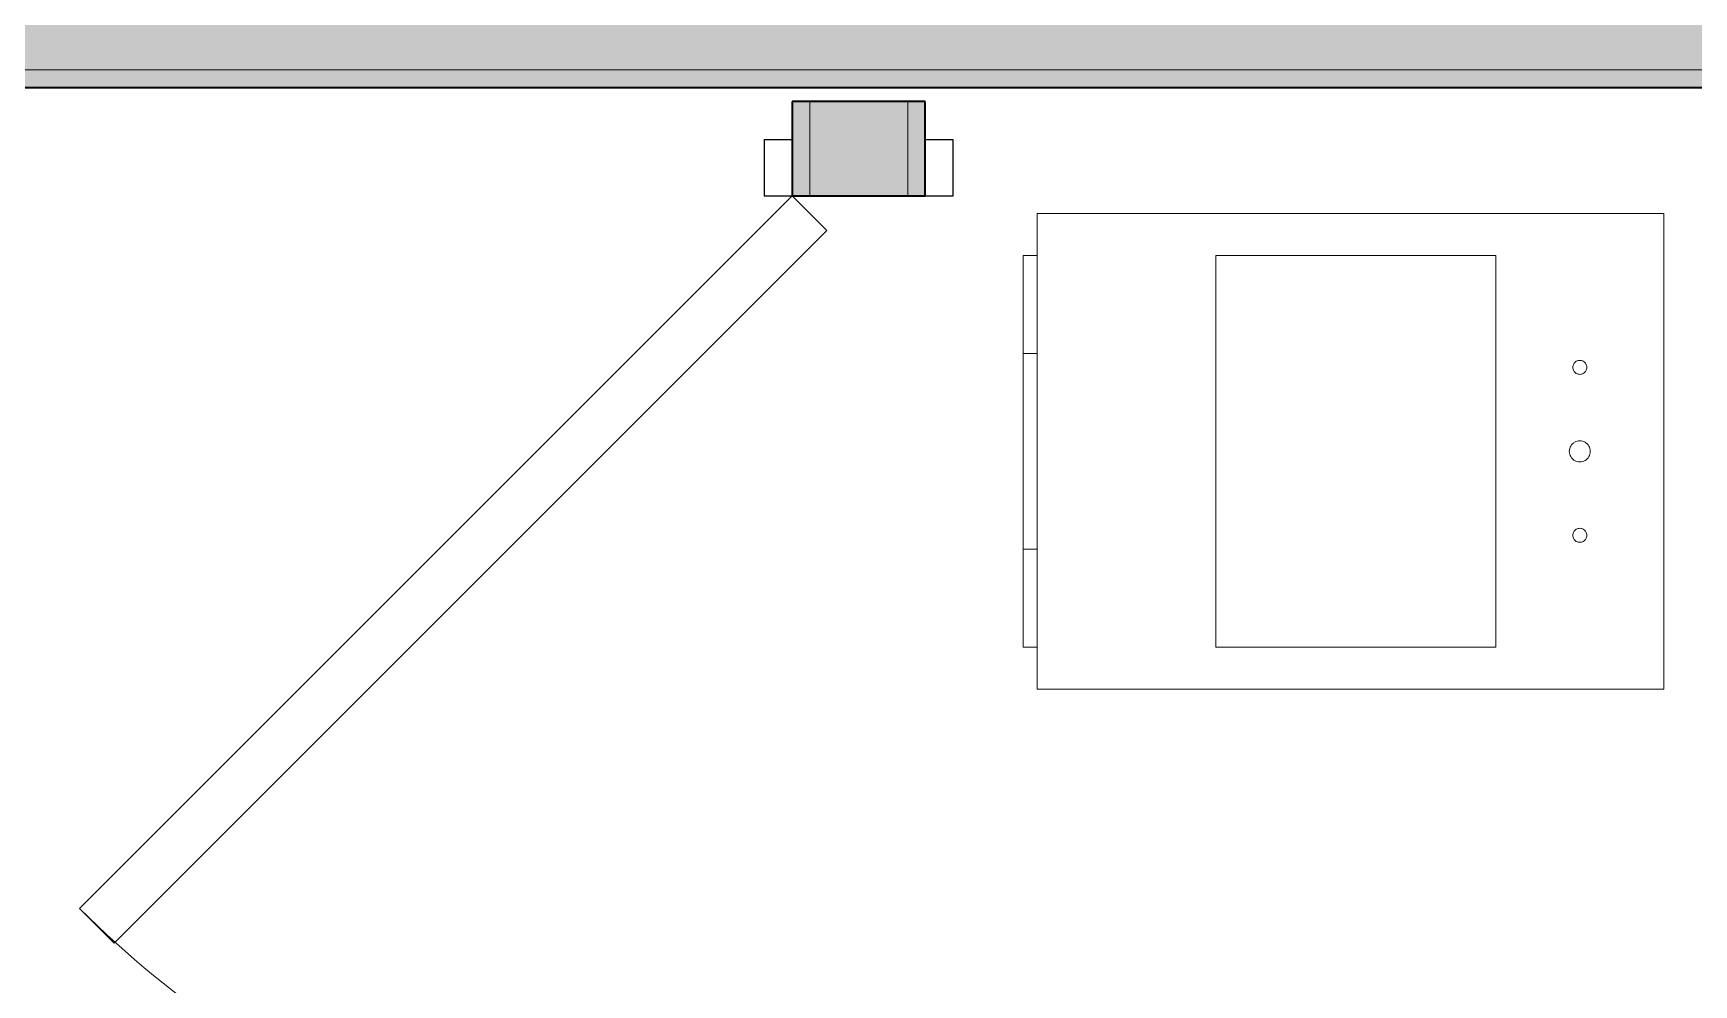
# Model space of a CAD drawing. Header units: inches. Extents: x 6 to 8416, y -388 to 6104.
# Drawn here: x 7893.6 to 7952.9, y 229.9 to 263.9 of the extents above; entities that cross this region are included whole.
import ezdxf

# ---------------------------------------------------------------- set-up
doc = ezdxf.new("R2010")
doc.units = ezdxf.units.IN
doc.header["$MEASUREMENT"] = 0
for name, color, linetype, lineweight in [('A-DOOR', 31, 'Continuous', 18), ('A-DOOR-FRAM', 31, 'Continuous', 25), ('A-GENM', 13, 'Continuous', 18), ('A-ROOM', 32, 'Continuous', 13), ('A-WALL', 113, 'Continuous', 25), ('A-WALL-PATT', 111, 'Continuous', 35), ('I-WALL', 2, 'Continuous', 25), ('M-EQPM', 50, 'Continuous', 18)]:
    doc.layers.add(name, color=color, linetype=linetype, lineweight=lineweight)

# ---------------------------------------------------------------- blocks, each defined once
blk = doc.blocks.new('Unit-Single-Flush-ICC ADA-AM - 36_ x 84_-NR _U-M _ Maintenance_Utility Only_-6560986-LEVEL 3 - PLAN Copy 1 Copy 1')
at = {"layer": 'A-DOOR'}
for p, q in [((-8.693, 26.593), (-7.456, 27.831)), ((18, 2.375), (-7.456, 27.831)), ((16.763, 1.138), (-8.693, 26.593)), ((16.763, 1.138), (18, 2.375))]:
    blk.add_line(p, q, dxfattribs=at)
at = {"layer": 'A-DOOR', "lineweight": 9}
blk.add_arc((18, 2.375), 36, 135, 180, dxfattribs=at)
at = {"layer": 'A-DOOR-FRAM'}
for p, q in [((-18, 3.375), (-20, 3.375)), ((-20, 3.375), (-20, 2.375)), ((-18, 2.375), (-18, 3.375)), ((20, 3.375), (18, 3.375)), ((18, 3.375), (18, 2.375)), ((20, 2.375), (20, 3.375)), ((-20, 2.375), (-18, 2.375)), ((18, 2.375), (20, 2.375)), ((-18, -2.375), (-20, -2.375)), ((-20, -2.375), (-20, -3.375)), ((-18, -3.375), (-18, -2.375)), ((20, -2.375), (18, -2.375)), ((18, -2.375), (18, -3.375)), ((20, -3.375), (20, -2.375)), ((-20, -3.375), (-18, -3.375)), ((18, -3.375), (20, -3.375))]:
    blk.add_line(p, q, dxfattribs=at)
at = {"layer": 'A-DOOR-FRAM', "lineweight": 18}
for p, q in [((-18, 3.375), (-20, 3.375)), ((-20, 3.375), (-20, 2.375)), ((-18, 3.375), (-18, 2.375)), ((20, 3.375), (18, 3.375)), ((18, 3.375), (18, 2.375)), ((20, 3.375), (20, 2.375)), ((-20, 2.375), (-18, 2.375)), ((18, 2.375), (20, 2.375)), ((-20, -3.375), (-20, -2.375)), ((-18, -2.375), (-20, -2.375)), ((-18, -3.375), (-18, -2.375)), ((18, -3.375), (18, -2.375)), ((20, -2.375), (18, -2.375)), ((20, -3.375), (20, -2.375)), ((-20, -3.375), (-18, -3.375)), ((18, -3.375), (20, -3.375))]:
    blk.add_line(p, q, dxfattribs=at)
blk = doc.blocks.new('ME Fan Coil Unit - Vertical - Stack-IL - 300 CFM-5468450-LEVEL 3 - PLAN Copy 1 Copy 1')
at = {"layer": 'A-GENM'}
for p, q in [((1.5, -0.5), (5, -0.5)), ((1.5, -0.5), (5, -0.5)), ((1.5, -0.5), (5, -0.5)), ((1.5, -0.5), (5, -0.5)), ((1.5, -0.5), (5, -0.5)), ((1.5, -0.5), (5, -0.5)), ((1.5, -0.5), (5, -0.5)), ((1.5, -0.5), (5, -0.5)), ((1.5, -0.5), (5, -0.5)), ((1.5, -0.5), (5, -0.5)), ((1.5, -0.5), (5, -0.5)), ((1.5, -0.5), (5, -0.5)), ((1.5, -0.5), (5, -0.5)), ((1.5, -0.5), (5, -0.5)), ((1.5, -0.5), (5, -0.5)), ((1.5, -0.5), (5, -0.5)), ((1.5, -0.5), (5, -0.5)), ((1.5, -0.5), (5, -0.5)), ((1.5, -0.5), (5, -0.5)), ((1.5, -0.5), (5, -0.5)), ((1.5, -0.5), (5, -0.5)), ((1.5, -0.5), (5, -0.5)), ((1.5, -0.5), (5, -0.5)), ((5.051, -0.5), (12, -0.5)), ((5.051, -0.5), (12, -0.5)), ((5.051, -0.5), (12, -0.5)), ((5.051, -0.5), (12, -0.5)), ((5.051, -0.5), (12, -0.5)), ((5.051, -0.5), (12, -0.5)), ((5.051, -0.5), (12, -0.5)), ((5.051, -0.5), (12, -0.5)), ((5.051, -0.5), (12, -0.5)), ((5.051, -0.5), (12, -0.5)), ((5.051, -0.5), (12, -0.5)), ((5.051, -0.5), (12, -0.5)), ((5.051, -0.5), (12, -0.5)), ((5.051, -0.5), (12, -0.5)), ((5.051, -0.5), (12, -0.5)), ((5.051, -0.5), (12, -0.5)), ((5.051, -0.5), (12, -0.5)), ((5.051, -0.5), (12, -0.5)), ((5.051, -0.5), (12, -0.5)), ((5.051, -0.5), (12, -0.5)), ((5.051, -0.5), (12, -0.5)), ((5.051, -0.5), (12, -0.5)), ((5.051, -0.5), (12, -0.5)), ((12, -0.5), (15.5, -0.5)), ((12, -0.5), (15.5, -0.5)), ((12, -0.5), (15.5, -0.5)), ((12, -0.5), (15.5, -0.5)), ((12, -0.5), (15.5, -0.5)), ((12, -0.5), (15.5, -0.5)), ((12, -0.5), (15.5, -0.5)), ((12, -0.5), (15.5, -0.5)), ((12, -0.5), (15.5, -0.5)), ((12, -0.5), (15.5, -0.5)), ((12, -0.5), (15.5, -0.5)), ((12, -0.5), (15.5, -0.5)), ((12, -0.5), (15.5, -0.5)), ((12, -0.5), (15.5, -0.5)), ((12, -0.5), (15.5, -0.5)), ((12, -0.5), (15.5, -0.5)), ((12, -0.5), (15.5, -0.5)), ((12, -0.5), (15.5, -0.5)), ((12, -0.5), (15.5, -0.5)), ((12, -0.5), (15.5, -0.5)), ((12, -0.5), (15.5, -0.5)), ((12, -0.5), (15.5, -0.5)), ((12, -0.5), (15.5, -0.5))]:
    blk.add_line(p, q, dxfattribs=at)
at = {"layer": 'M-EQPM'}
for p, q in [((17, 22.375), (0, 22.375)), ((0, 22.375), (0, 0)), ((0, 0), (0, 22.375)), ((0, 22.375), (17, 22.375)), ((17, 0), (17, 22.375)), ((17, 22.375), (17, 0)), ((1.5, 16.375), (15.5, 16.375)), ((1.5, 6.375), (1.5, 16.375)), ((15.5, 16.375), (1.5, 16.375)), ((1.5, 16.375), (1.5, 6.375)), ((15.5, 16.375), (15.5, 6.375)), ((15.5, 6.375), (15.5, 16.375)), ((15.5, 6.375), (1.5, 6.375)), ((1.5, 6.375), (15.5, 6.375)), ((0, 0), (17, 0)), ((1.5, 0), (0, 0)), ((5, 0), (1.5, 0)), ((1.5, 0), (15.5, 0)), ((15.5, 0), (1.5, 0)), ((5, 0), (1.5, 0)), ((1.5, 0), (5, 0)), ((1.5, 0), (1.5, -0.5)), ((1.5, 0), (1.5, -0.5)), ((1.5, 0), (1.5, -0.5)), ((1.5, 0), (1.5, -0.5)), ((15.5, -0.5), (1.5, -0.5)), ((1.5, -0.5), (15.5, -0.5)), ((5, -0.5), (1.5, -0.5)), ((1.5, -0.5), (5, -0.5)), ((5, 0), (12, 0)), ((12, 0), (5, 0)), ((5, 0), (5, -0.5)), ((5, 0), (5, -0.5)), ((12, -0.5), (5, -0.5)), ((5, -0.5), (12, -0.5)), ((12, 0), (5.051, 0)), ((12, 0), (5.051, 0)), ((5.051, 0), (12, 0)), ((12, -0.5), (5.051, -0.5)), ((5.051, -0.5), (12, -0.5)), ((15.5, 0), (12, 0)), ((15.5, 0), (12, 0)), ((12, 0), (15.5, 0)), ((12, -0.5), (12, 0)), ((12, 0), (12, -0.5)), ((15.5, -0.5), (12, -0.5)), ((12, -0.5), (15.5, -0.5)), ((17, 0), (15.5, 0)), ((15.5, -0.5), (15.5, 0)), ((15.5, 0), (15.5, -0.5)), ((15.5, -0.5), (15.5, 0)), ((15.5, 0), (15.5, -0.5))]:
    blk.add_line(p, q, dxfattribs=at)
for centre, radius, start, end in [((5.5, 19.375), 0.25, 120, 135), ((5.5, 19.375), 0.25, 120, 135), ((5.5, 19.375), 0.25, 105, 120), ((5.5, 19.375), 0.25, 105, 120), ((5.5, 19.375), 0.25, 90, 105), ((5.5, 19.375), 0.25, 90, 105), ((5.5, 19.375), 0.25, 75, 90), ((5.5, 19.375), 0.25, 75, 90), ((5.5, 19.375), 0.25, 60, 75), ((5.5, 19.375), 0.25, 60, 75), ((5.5, 19.375), 0.25, 45, 60), ((5.5, 19.375), 0.25, 45, 60), ((8.5, 19.375), 0.375, 135, 150), ((8.5, 19.375), 0.375, 135, 150), ((8.5, 19.375), 0.375, 120, 135), ((8.5, 19.375), 0.375, 120, 135), ((8.5, 19.375), 0.375, 105, 120), ((8.5, 19.375), 0.375, 105, 120), ((8.5, 19.375), 0.375, 90, 105), ((8.5, 19.375), 0.375, 90, 105), ((8.5, 19.375), 0.375, 75, 90), ((8.5, 19.375), 0.375, 75, 90), ((8.5, 19.375), 0.375, 60, 75), ((8.5, 19.375), 0.375, 60, 75), ((8.5, 19.375), 0.375, 45, 60), ((8.5, 19.375), 0.375, 45, 60), ((8.5, 19.375), 0.375, 30, 45), ((8.5, 19.375), 0.375, 30, 45), ((11.5, 19.375), 0.25, 120, 135), ((11.5, 19.375), 0.25, 120, 135), ((11.5, 19.375), 0.25, 105, 120), ((11.5, 19.375), 0.25, 105, 120), ((11.5, 19.375), 0.25, 90, 105), ((11.5, 19.375), 0.25, 90, 105), ((11.5, 19.375), 0.25, 75, 90), ((11.5, 19.375), 0.25, 75, 90), ((11.5, 19.375), 0.25, 60, 75), ((11.5, 19.375), 0.25, 60, 75), ((11.5, 19.375), 0.25, 45, 60), ((11.5, 19.375), 0.25, 45, 60), ((5.5, 19.375), 0.25, 165, 180), ((5.5, 19.375), 0.25, 165, 180), ((5.5, 19.375), 0.25, 180, 195), ((5.5, 19.375), 0.25, 180, 195), ((5.5, 19.375), 0.25, 150, 165), ((5.5, 19.375), 0.25, 150, 165), ((5.5, 19.375), 0.25, 195, 210), ((5.5, 19.375), 0.25, 195, 210), ((5.5, 19.375), 0.25, 135, 150), ((5.5, 19.375), 0.25, 135, 150), ((5.5, 19.375), 0.25, 210, 225), ((5.5, 19.375), 0.25, 210, 225), ((5.5, 19.375), 0.25, 225, 240), ((5.5, 19.375), 0.25, 225, 240), ((5.5, 19.375), 0.25, 240, 255), ((5.5, 19.375), 0.25, 240, 255), ((5.5, 19.375), 0.25, 255, 270), ((5.5, 19.375), 0.25, 255, 270), ((5.5, 19.375), 0.25, 270, 285), ((5.5, 19.375), 0.25, 270, 285), ((5.5, 19.375), 0.25, 285, 300), ((5.5, 19.375), 0.25, 285, 300), ((5.5, 19.375), 0.25, 300, 315), ((5.5, 19.375), 0.25, 300, 315), ((5.5, 19.375), 0.25, 30, 45), ((5.5, 19.375), 0.25, 30, 45), ((5.5, 19.375), 0.25, 315, 330), ((5.5, 19.375), 0.25, 315, 330), ((5.5, 19.375), 0.25, 15, 30), ((5.5, 19.375), 0.25, 15, 30), ((5.5, 19.375), 0.25, 330, 345), ((5.5, 19.375), 0.25, 330, 345), ((5.5, 19.375), 0.25, 0, 15), ((5.5, 19.375), 0.25, 0, 15), ((5.5, 19.375), 0.25, 345, 360), ((5.5, 19.375), 0.25, 345, 360), ((8.5, 19.375), 0.375, 165, 180), ((8.5, 19.375), 0.375, 165, 180), ((8.5, 19.375), 0.375, 180, 195), ((8.5, 19.375), 0.375, 180, 195), ((8.5, 19.375), 0.375, 150, 165), ((8.5, 19.375), 0.375, 150, 165), ((8.5, 19.375), 0.375, 195, 210), ((8.5, 19.375), 0.375, 195, 210), ((8.5, 19.375), 0.375, 210, 225), ((8.5, 19.375), 0.375, 210, 225), ((8.5, 19.375), 0.375, 225, 240), ((8.5, 19.375), 0.375, 225, 240), ((8.5, 19.375), 0.375, 240, 255), ((8.5, 19.375), 0.375, 240, 255), ((8.5, 19.375), 0.375, 255, 270), ((8.5, 19.375), 0.375, 255, 270), ((8.5, 19.375), 0.375, 270, 285), ((8.5, 19.375), 0.375, 270, 285), ((8.5, 19.375), 0.375, 285, 300), ((8.5, 19.375), 0.375, 285, 300), ((8.5, 19.375), 0.375, 300, 315), ((8.5, 19.375), 0.375, 300, 315), ((8.5, 19.375), 0.375, 315, 330), ((8.5, 19.375), 0.375, 315, 330), ((8.5, 19.375), 0.375, 15, 30), ((8.5, 19.375), 0.375, 15, 30), ((8.5, 19.375), 0.375, 330, 345), ((8.5, 19.375), 0.375, 330, 345), ((8.5, 19.375), 0.375, 0, 15), ((8.5, 19.375), 0.375, 0, 15), ((8.5, 19.375), 0.375, 345, 360), ((8.5, 19.375), 0.375, 345, 360), ((11.5, 19.375), 0.25, 165, 180), ((11.5, 19.375), 0.25, 165, 180), ((11.5, 19.375), 0.25, 180, 195), ((11.5, 19.375), 0.25, 180, 195), ((11.5, 19.375), 0.25, 150, 165), ((11.5, 19.375), 0.25, 150, 165), ((11.5, 19.375), 0.25, 195, 210), ((11.5, 19.375), 0.25, 195, 210), ((11.5, 19.375), 0.25, 135, 150), ((11.5, 19.375), 0.25, 135, 150), ((11.5, 19.375), 0.25, 210, 225), ((11.5, 19.375), 0.25, 210, 225), ((11.5, 19.375), 0.25, 225, 240), ((11.5, 19.375), 0.25, 225, 240), ((11.5, 19.375), 0.25, 240, 255), ((11.5, 19.375), 0.25, 240, 255), ((11.5, 19.375), 0.25, 255, 270), ((11.5, 19.375), 0.25, 255, 270), ((11.5, 19.375), 0.25, 270, 285), ((11.5, 19.375), 0.25, 270, 285), ((11.5, 19.375), 0.25, 285, 300), ((11.5, 19.375), 0.25, 285, 300), ((11.5, 19.375), 0.25, 300, 315), ((11.5, 19.375), 0.25, 300, 315), ((11.5, 19.375), 0.25, 30, 45), ((11.5, 19.375), 0.25, 30, 45), ((11.5, 19.375), 0.25, 315, 330), ((11.5, 19.375), 0.25, 315, 330), ((11.5, 19.375), 0.25, 15, 30), ((11.5, 19.375), 0.25, 15, 30), ((11.5, 19.375), 0.25, 330, 345), ((11.5, 19.375), 0.25, 330, 345), ((11.5, 19.375), 0.25, 0, 15), ((11.5, 19.375), 0.25, 0, 15), ((11.5, 19.375), 0.25, 345, 360), ((11.5, 19.375), 0.25, 345, 360)]:
    blk.add_arc(centre, radius, start, end, dxfattribs=at)

msp = doc.modelspace()

# ---------------------------------------------------------------- hatches: boundary and pattern name
at = {"layer": 'A-WALL-PATT', "lineweight": 25}
msp.add_hatch(color=10, dxfattribs=at).paths.add_polyline_path([(7990.16533733, 261.93577679), (7990.16533733, 262.56077679), (7862.66533733, 262.56077679), (7862.66533733, 261.93577679), (7989.54033733, 261.93577679)])
at = {"layer": 'A-WALL-PATT', "lineweight": 25, "transparency": 33554560}
h = msp.add_hatch(color=10, dxfattribs=at)
h.paths.add_polyline_path([(7920.66533733, 76.31077679), (7921.29033733, 76.31077679), (7921.29033733, 112.56077679), (7920.66533733, 112.56077679), (7920.66533733, 80.43577679)])
h.paths.add_polyline_path([(7920.66533733, 148.56077679), (7921.29033733, 148.56077679), (7921.29033733, 190.56077679), (7920.66533733, 190.56077679), (7920.66533733, 153.97581081)])
h.paths.add_polyline_path([(7921.29033733, 194.06077679), (7921.29033733, 222.06077679), (7920.66533733, 222.06077679), (7920.66533733, 194.06077679)])
h.paths.add_polyline_path([(7920.66533733, 258.06077679), (7921.29033733, 258.06077679), (7921.29033733, 261.43577679), (7920.66533733, 261.43577679)])
at = {"layer": 'A-WALL-PATT', "transparency": 33554560}
h = msp.add_hatch(color=10, dxfattribs=at)
h.paths.add_polyline_path([(7925.41533733, 80.43577679), (7925.41533733, 105.06077679), (7924.79033733, 105.06077679), (7924.79033733, 80.43577679)])
h.paths.add_polyline_path([(7924.79033733, 108.56077679), (7925.41533733, 108.56077679), (7925.41533733, 112.56077679), (7924.79033733, 112.56077679)])
h.paths.add_polyline_path([(7925.41533733, 148.56077679), (7925.41533733, 214.56077679), (7924.79033733, 214.56077679), (7924.79033733, 148.56077679)])
h.paths.add_polyline_path([(7924.79033733, 218.06077679), (7925.41533733, 218.06077679), (7925.41533733, 222.06077679), (7924.79033733, 222.06077679)])
h.paths.add_polyline_path([(7925.41533733, 258.06077679), (7925.41533733, 261.43577679), (7924.79033733, 261.43577679), (7924.79033733, 258.06077679)])
at = {"layer": 'I-WALL'}
msp.add_hatch(color=10, dxfattribs=at).paths.add_polyline_path([(7986.46553685, 262.56077679), (7990.79033733, 262.56077679), (7990.79033733, 268.06077679), (7862.66533733, 268.06077679), (7862.66533733, 262.56077679), (7918.98053685, 262.56077679)])
at = {"layer": 'I-WALL', "transparency": 33554560}
h = msp.add_hatch(color=10, dxfattribs=at)
h.paths.add_polyline_path([(7921.29033733, 79.81077679), (7924.79033733, 79.81077679), (7924.79033733, 112.56077679), (7921.29033733, 112.56077679), (7921.29033733, 80.43577679)])
h.paths.add_polyline_path([(7924.79033733, 148.56077679), (7924.79033733, 222.06077679), (7921.29033733, 222.06077679), (7921.29033733, 148.56077679)])
h.paths.add_polyline_path([(7921.29033733, 258.06077679), (7924.79033733, 258.06077679), (7924.79033733, 261.43577679), (7921.29033733, 261.43577679)])

# ---------------------------------------------------------------- linework, layer by layer
at = {"layer": 'A-ROOM', "lineweight": 9, "flags": 128}
msp.add_lwpolyline([(7989.54033733, -23.18922321), (7989.54033733, 261.93577679), (7862.66533733, 261.93577679), (7701.04033733, 261.93577679), (7701.04033733, 261.43577679), (7581.79033733, 261.43577679), (7352.04033733, 261.43577679), (7344.04033733, 261.43577679), (7229.41533733, 261.43577679), (7229.41533733, 152.43577679), (7227.41533733, 152.43577679), (7227.41533733, -23.18922321), (7597.72783733, -23.18922321), (7615.72783733, -23.18922321)], close=True, dxfattribs=at)
at = {"layer": 'A-WALL', "lineweight": 9}
for p, q in [((7990.79033733, 262.56077679), (7679.66533733, 262.56077679)), ((7921.29033733, 258.06077679), (7921.29033733, 261.43577679)), ((7924.79033733, 258.06077679), (7924.79033733, 261.43577679))]:
    msp.add_line(p, q, dxfattribs=at)
at = {"layer": 'I-WALL', "lineweight": 35}
for p, q in [((7704.91533733, 261.93577679), (7989.54033733, 261.93577679)), ((7920.66533733, 261.43577679), (7920.66533733, 258.06077679)), ((7925.41533733, 261.43577679), (7920.66533733, 261.43577679)), ((7925.41533733, 258.06077679), (7925.41533733, 261.43577679)), ((7920.66533733, 258.06077679), (7925.41533733, 258.06077679))]:
    msp.add_line(p, q, dxfattribs=at)

# ---------------------------------------------------------------- block references
at = {"layer": 'A-DOOR', "rotation": 89.99999999999875}
msp.add_blockref('Unit-Single-Flush-ICC ADA-AM - 36_ x 84_-NR _U-M _ Maintenance_Utility Only_-6560986-LEVEL 3 - PLAN Copy 1 Copy 1', (7923.04033733, 240.06077679), dxfattribs=at)
at = {"layer": 'M-EQPM', "rotation": 269.9999999999992}
msp.add_blockref('ME Fan Coil Unit - Vertical - Stack-IL - 300 CFM-5468450-LEVEL 3 - PLAN Copy 1 Copy 1', (7929.41533733, 257.43577679), dxfattribs=at)

doc.saveas('drawing.dxf')
